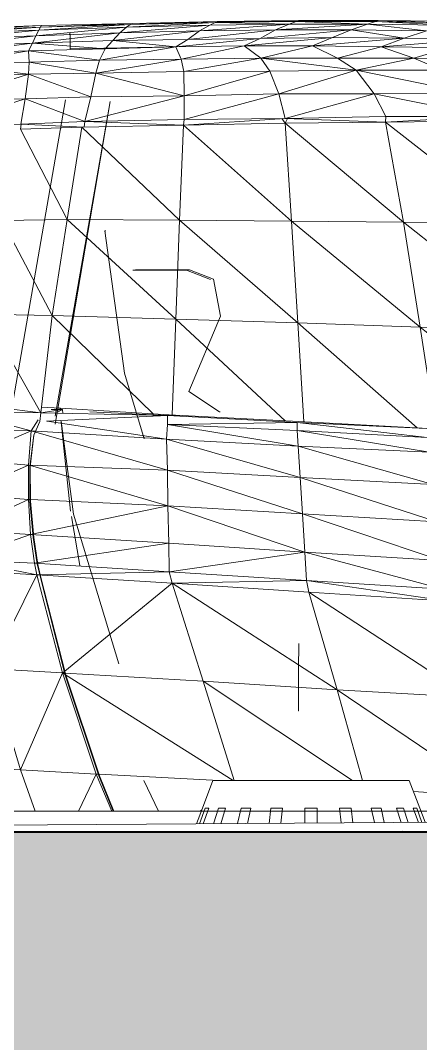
# Model space of a CAD drawing. Header units: inches. Extents: x -4169 to 1631, y -238 to 585.
# Drawn here: x -2021.55 to -2005.27, y -9.46 to 32.22 of the extents above; entities that cross this region are included whole.
import ezdxf

# ---------------------------------------------------------------- set-up
doc = ezdxf.new("R2010")
doc.units = ezdxf.units.IN
doc.header["$MEASUREMENT"] = 0
doc.linetypes.add('Aligning Line 1_8_', pattern=[0.25, 0.125, -0.125])
doc.linetypes.add('Grid Line 1_2_', pattern=[0.875, 0.5, -0.125, 0.125, -0.125])
for name, color, linetype, lineweight in [('0-1', 7, 'Continuous', 5), ('0-3', 8, 'Continuous', 9), ('A-FLOR-LEVL-1', 51, 'Grid Line 1_2_', 9), ('A-GENM', 5, 'Continuous', 9), ('C-TOPO', 7, 'Continuous', 9), ('C-TOPO-1', 250, 'Continuous', 50), ('G-ANNO-SYMB', 111, 'Aligning Line 1_8_', 9), ('G-ANNO-SYMB-2', 147, 'Aligning Line 1_8_', 9), ('M-EQPM', 50, 'Continuous', 9)]:
    doc.layers.add(name, color=color, linetype=linetype, lineweight=lineweight)

# ---------------------------------------------------------------- blocks, each defined once
blk = doc.blocks.new('CTR - 2nd Phase_rvt-1-BUILDING ELEVATION - WEST')
at = {"layer": 'A-FLOR-LEVL-1'}
blk.add_line((-4168.714, 0), (-1814.206, 0), dxfattribs=at)
blk = doc.blocks.new('Land_Rover_Evoque_-_SUV_Car_Vehicle_Automobile_13067 - Land Rover EVOQUE_dwg-1230547-BUILDING ELEVATION - WEST')
at = {"layer": 'A-GENM'}
for p, q in [((-2017.001, 32.101), (-2020.732, 31.945)), ((-2017.001, 32.101), (-2020.707, 32.021)), ((-2013.627, 32.143), (-2017.231, 31.949)), ((-2013.545, 32.181), (-2017.083, 32.063)), ((-2013.627, 32.143), (-2017.083, 32.063)), ((-2017.001, 32.101), (-2017.083, 32.063)), ((-2013.545, 32.181), (-2017.001, 32.101)), ((-2013.627, 32.143), (-2013.851, 32.029)), ((-2010.335, 32.184), (-2013.627, 32.143)), ((-2013.545, 32.181), (-2013.627, 32.143)), ((-2013.627, 32.143), (-2010.617, 32.069)), ((-2010.234, 32.221), (-2013.545, 32.181)), ((-2013.545, 32.181), (-2010.335, 32.184)), ((-2010.335, 32.184), (-2010.617, 32.069)), ((-2010.234, 32.221), (-2010.335, 32.184)), ((-2007.105, 32.187), (-2010.335, 32.184)), ((-2010.335, 32.184), (-2007.426, 32.072)), ((-2006.985, 32.224), (-2010.234, 32.221)), ((-2010.234, 32.221), (-2007.105, 32.187)), ((-2007.105, 32.187), (-2007.426, 32.072)), ((-2006.985, 32.224), (-2007.105, 32.187)), ((-2003.904, 32.112), (-2007.105, 32.187)), ((-2007.105, 32.187), (-2004.269, 32.036)), ((-2006.985, 32.224), (-2003.74, 32.188)), ((-2006.985, 32.224), (-2003.904, 32.112)), ((-2020.812, 31.831), (-2024.414, 31.483)), ((-2020.732, 31.945), (-2024.393, 31.713)), ((-2020.812, 31.831), (-2024.393, 31.713)), ((-2020.707, 32.021), (-2024.39, 31.827)), ((-2020.732, 31.945), (-2024.39, 31.827)), ((-2020.707, 32.021), (-2024.385, 31.864)), ((-2017.502, 31.72), (-2021.069, 31.295)), ((-2017.231, 31.949), (-2020.929, 31.601)), ((-2020.812, 31.831), (-2020.929, 31.601)), ((-2017.502, 31.72), (-2020.929, 31.601)), ((-2017.083, 32.063), (-2020.812, 31.831)), ((-2017.231, 31.949), (-2020.812, 31.831)), ((-2020.732, 31.945), (-2020.812, 31.831)), ((-2017.083, 32.063), (-2020.732, 31.945)), ((-2020.707, 32.021), (-2020.732, 31.945)), ((-2014.267, 31.799), (-2017.795, 31.413)), ((-2017.502, 31.72), (-2017.795, 31.413)), ((-2013.851, 32.029), (-2017.502, 31.72)), ((-2017.231, 31.949), (-2017.502, 31.72)), ((-2014.267, 31.799), (-2017.502, 31.72)), ((-2017.083, 32.063), (-2017.231, 31.949)), ((-2013.851, 32.029), (-2017.231, 31.949)), ((-2011.177, 31.84), (-2014.744, 31.454)), ((-2014.267, 31.799), (-2014.744, 31.454)), ((-2010.617, 32.069), (-2014.267, 31.799)), ((-2013.851, 32.029), (-2014.267, 31.799)), ((-2014.267, 31.799), (-2011.177, 31.84)), ((-2010.617, 32.069), (-2013.851, 32.029)), ((-2008.087, 31.842), (-2011.798, 31.495)), ((-2011.177, 31.84), (-2011.798, 31.495)), ((-2007.426, 32.072), (-2011.177, 31.84)), ((-2010.617, 32.069), (-2011.177, 31.84)), ((-2011.177, 31.84), (-2008.087, 31.842)), ((-2007.426, 32.072), (-2010.617, 32.069)), ((-2008.852, 31.535), (-2008.087, 31.842)), ((-2007.426, 32.072), (-2008.087, 31.842)), ((-2005.926, 31.499), (-2008.087, 31.842)), ((-2005.021, 31.806), (-2008.087, 31.842)), ((-2004.269, 32.036), (-2007.426, 32.072)), ((-2007.426, 32.072), (-2005.021, 31.806)), ((-2005.926, 31.499), (-2005.021, 31.806)), ((-2021.069, 31.295), (-2024.447, 30.871)), ((-2020.929, 31.601), (-2024.438, 31.177)), ((-2024.438, 31.177), (-2021.069, 31.295)), ((-2020.929, 31.601), (-2024.414, 31.483)), ((-2021.069, 31.295), (-2021.231, 30.989)), ((-2020.929, 31.601), (-2021.069, 31.295)), ((-2021.069, 31.295), (-2017.795, 31.413)), ((-2021.069, 31.295), (-2018.111, 31.068)), ((-2019.573, 31.675), (-2019.53, 31.677)), ((-2019.53, 31.677), (-2019.531, 31.063)), ((-2017.795, 31.413), (-2018.111, 31.068)), ((-2014.744, 31.454), (-2017.795, 31.413)), ((-2017.795, 31.413), (-2015.223, 31.147)), ((-2011.798, 31.495), (-2015.223, 31.147)), ((-2014.744, 31.454), (-2015.223, 31.147)), ((-2011.798, 31.495), (-2014.744, 31.454)), ((-2008.852, 31.535), (-2012.441, 31.187)), ((-2011.798, 31.495), (-2012.441, 31.187)), ((-2008.852, 31.535), (-2011.798, 31.495)), ((-2008.852, 31.535), (-2009.659, 31.19)), ((-2005.926, 31.499), (-2009.659, 31.19)), ((-2005.926, 31.499), (-2008.852, 31.535)), ((-2005.926, 31.499), (-2006.871, 31.153)), ((-2006.871, 31.153), (-2002.979, 31.463)), ((-2005.926, 31.499), (-2002.979, 31.463)), ((-2021.231, 30.989), (-2024.455, 30.449)), ((-2021.231, 30.989), (-2024.447, 30.871)), ((-2024.447, 30.871), (-2021.231, 30.989)), ((-2018.111, 31.068), (-2021.231, 30.989)), ((-2021.231, 30.989), (-2018.111, 31.068)), ((-2021.231, 30.989), (-2018.332, 30.607)), ((-2021.231, 30.989), (-2021.201, 30.528)), ((-2019.531, 31.063), (-2015.42, 31.143)), ((-2015.223, 31.147), (-2018.332, 30.607)), ((-2018.111, 31.068), (-2018.332, 30.607)), ((-2015.223, 31.147), (-2018.111, 31.068)), ((-2018.111, 31.068), (-2015.223, 31.147)), ((-2012.441, 31.187), (-2015.223, 31.147)), ((-2015.223, 31.147), (-2012.441, 31.187)), ((-2015.223, 31.147), (-2015.011, 30.648)), ((-2012.441, 31.187), (-2015.011, 30.648)), ((-2009.659, 31.19), (-2012.441, 31.187)), ((-2012.441, 31.187), (-2009.659, 31.19)), ((-2012.441, 31.187), (-2011.766, 30.689)), ((-2009.659, 31.19), (-2011.766, 30.689)), ((-2009.659, 31.19), (-2006.871, 31.153)), ((-2009.659, 31.19), (-2008.648, 30.692)), ((-2009.659, 31.19), (-2006.871, 31.153)), ((-2006.871, 31.153), (-2008.648, 30.692)), ((-2006.871, 31.153), (-2004.089, 31.117)), ((-2006.871, 31.153), (-2005.534, 30.694)), ((-2006.871, 31.153), (-2004.089, 31.117)), ((-2004.089, 31.117), (-2005.534, 30.694)), ((-2021.201, 30.528), (-2024.455, 30.449)), ((-2021.234, 30.029), (-2024.455, 30.449)), ((-2021.234, 30.029), (-2021.201, 30.528)), ((-2018.332, 30.607), (-2021.201, 30.528)), ((-2018.481, 30.07), (-2021.201, 30.528)), ((-2018.481, 30.07), (-2015.011, 30.648)), ((-2018.481, 30.07), (-2018.332, 30.607)), ((-2018.332, 30.607), (-2015.011, 30.648)), ((-2011.766, 30.689), (-2015.011, 30.648)), ((-2014.9, 30.149), (-2015.011, 30.648)), ((-2014.9, 30.149), (-2011.766, 30.689)), ((-2011.766, 30.689), (-2008.648, 30.692)), ((-2007.883, 30.193), (-2011.766, 30.689)), ((-2011.396, 30.152), (-2011.766, 30.689)), ((-2008.648, 30.692), (-2005.534, 30.694)), ((-2007.883, 30.193), (-2008.648, 30.692)), ((-2007.883, 30.193), (-2005.534, 30.694)), ((-2005.534, 30.694), (-2004.388, 30.196)), ((-2005.534, 30.694), (-2002.42, 30.658)), ((-2024.657, 28.951), (-2021.234, 30.029)), ((-2021.234, 30.029), (-2024.489, 29.95)), ((-2021.366, 29.03), (-2021.234, 30.029)), ((-2018.481, 30.07), (-2021.234, 30.029)), ((-2018.689, 29.109), (-2021.234, 30.029)), ((-2018.689, 29.109), (-2018.481, 30.07)), ((-2014.9, 30.149), (-2018.481, 30.07)), ((-2014.888, 29.151), (-2018.481, 30.07)), ((-2011.396, 30.152), (-2014.9, 30.149)), ((-2014.888, 29.151), (-2014.9, 30.149)), ((-2014.888, 29.151), (-2011.396, 30.152)), ((-2007.883, 30.193), (-2011.396, 30.152)), ((-2011.036, 29.23), (-2011.396, 30.152)), ((-2011.036, 29.23), (-2007.883, 30.193)), ((-2007.883, 30.193), (-2004.388, 30.196)), ((-2007.883, 30.193), (-2003.321, 29.275)), ((-2007.883, 30.193), (-2007.147, 29.234)), ((-2014.893, 28.19), (-2011.036, 29.23)), ((-2014.888, 29.151), (-2011.036, 29.23)), ((-2011.036, 29.23), (-2007.147, 29.234)), ((-2011.036, 29.23), (-2010.783, 28.232)), ((-2010.783, 28.232), (-2007.147, 29.234)), ((-2003.321, 29.275), (-2007.147, 29.234)), ((-2002.563, 28.316), (-2007.147, 29.234)), ((-2007.147, 29.234), (-2006.682, 28.312)), ((-2025.001, 27.875), (-2021.366, 29.03)), ((-2024.657, 28.951), (-2021.366, 29.03)), ((-2019.716, 28.992), (-2021.948, 16.199)), ((-2021.366, 29.03), (-2021.536, 27.993)), ((-2021.366, 29.03), (-2018.689, 29.109)), ((-2021.366, 29.03), (-2018.936, 28.11)), ((-2017.906, 28.917), (-2020.143, 15.778)), ((-2017.906, 28.917), (-2020.139, 16.105)), ((-2018.936, 28.11), (-2014.888, 29.151)), ((-2018.936, 28.11), (-2018.689, 29.109)), ((-2018.689, 29.109), (-2014.888, 29.151)), ((-2014.888, 29.151), (-2014.893, 28.19)), ((-2025.001, 27.875), (-2021.536, 27.993)), ((-2021.529, 27.993), (-2021.555, 27.801)), ((-2021.536, 27.993), (-2018.936, 28.11)), ((-2021.536, 27.993), (-2018.983, 27.881)), ((-2014.913, 27.96), (-2019.052, 27.88)), ((-2018.936, 28.11), (-2018.956, 27.88)), ((-2018.936, 28.11), (-2014.893, 28.19)), ((-2018.936, 28.11), (-2014.913, 27.96)), ((-2015.075, 24.08), (-2014.913, 27.96)), ((-2010.783, 28.232), (-2014.913, 27.96)), ((-2014.893, 28.19), (-2014.913, 27.96)), ((-2014.913, 27.96), (-2010.773, 28.04)), ((-2014.913, 27.96), (-2010.773, 28.04)), ((-2010.521, 24.045), (-2014.913, 27.96)), ((-2014.893, 28.19), (-2010.783, 28.232)), ((-2010.912, 28.231), (-2010.773, 28.04)), ((-2010.783, 28.232), (-2006.682, 28.312)), ((-2010.783, 28.232), (-2006.687, 28.082)), ((-2010.773, 28.04), (-2010.68, 28.234)), ((-2006.687, 28.082), (-2010.773, 28.04)), ((-2010.773, 28.04), (-2006.687, 28.082)), ((-2010.521, 24.045), (-2010.773, 28.04)), ((-2005.964, 24.01), (-2010.773, 28.04)), ((-2002.563, 28.316), (-2006.687, 28.082)), ((-2006.682, 28.312), (-2006.687, 28.082)), ((-2002.515, 28.123), (-2006.687, 28.082)), ((-2006.687, 28.082), (-2002.515, 28.123)), ((-2005.964, 24.01), (-2006.687, 28.082)), ((-2001.407, 23.918), (-2006.687, 28.082)), ((-2002.563, 28.316), (-2006.682, 28.312)), ((-2021.555, 27.801), (-2019.052, 27.88)), ((-2019.657, 24.114), (-2021.555, 27.801)), ((-2019.052, 27.88), (-2019.657, 24.114)), ((-2019.657, 24.114), (-2019.052, 27.88)), ((-2015.075, 24.08), (-2019.052, 27.88)), ((-2019.657, 24.114), (-2022.296, 24.074)), ((-2020.263, 20.196), (-2022.296, 24.074)), ((-2019.657, 24.114), (-2020.263, 20.196)), ((-2020.263, 20.196), (-2019.657, 24.114)), ((-2015.075, 24.08), (-2019.657, 24.114)), ((-2019.657, 24.114), (-2015.228, 20.046)), ((-2015.075, 24.08), (-2015.228, 20.046)), ((-2015.075, 24.08), (-2010.521, 24.045)), ((-2015.075, 24.08), (-2010.26, 19.897)), ((-2010.521, 24.045), (-2010.26, 19.897)), ((-2010.521, 24.045), (-2005.282, 19.728)), ((-2010.521, 24.045), (-2005.964, 24.01)), ((-2005.282, 19.728), (-2005.964, 24.01)), ((-2005.964, 24.01), (-2000.301, 19.52)), ((-2005.964, 24.01), (-2001.407, 23.918)), ((-2018.081, 23.654), (-2018.12, 23.651)), ((-2018.12, 23.651), (-2017.317, 17.85)), ((-2014.788, 22.051), (-2016.982, 22.049)), ((-2014.67, 22.059), (-2016.864, 22.057)), ((-2013.816, 21.667), (-2014.788, 22.051)), ((-2013.697, 21.676), (-2014.67, 22.059)), ((-2013.407, 20.178), (-2013.697, 21.676)), ((-2020.727, 16.231), (-2023.017, 20.251)), ((-2020.263, 20.196), (-2023.017, 20.251)), ((-2020.727, 16.231), (-2020.263, 20.196)), ((-2015.228, 20.046), (-2020.263, 20.196)), ((-2020.263, 20.196), (-2016.151, 16.196)), ((-2015.228, 20.046), (-2015.383, 16.149)), ((-2015.228, 20.046), (-2010.26, 19.897)), ((-2015.228, 20.046), (-2010.78, 15.916)), ((-2014.704, 17.103), (-2013.407, 20.178)), ((-2010.26, 19.897), (-2005.282, 19.728)), ((-2010.26, 19.897), (-2010.021, 15.876)), ((-2010.26, 19.897), (-2005.399, 15.624)), ((-2005.282, 19.728), (-2000.301, 19.52)), ((-2005.282, 19.728), (-2004.649, 15.583)), ((-2005.282, 19.728), (-1999.74, 15.391)), ((-2017.317, 17.85), (-2016.523, 15.18)), ((-2013.452, 16.278), (-2014.704, 17.103)), ((-2020.727, 16.231), (-2023.738, 16.294)), ((-2020.727, 16.231), (-2023.682, 16.602)), ((-2020.727, 16.231), (-2019.841, 16.366)), ((-2020.7, 16.464), (-2019.927, 16.432)), ((-2019.841, 16.366), (-2020.303, 16.369)), ((-2020.042, 16.261), (-2019.841, 16.366)), ((-2019.993, 16.428), (-2019.927, 16.432)), ((-2019.927, 16.432), (-2019.919, 16.37)), ((-2019.927, 16.432), (-2015.499, 16.155)), ((-2019.825, 16.213), (-2019.841, 16.366)), ((-2018.733, 16.278), (-2015.564, 16.128)), ((-2013.452, 16.278), (-2013.418, 16.28)), ((-2021.115, 15.509), (-2023.699, 16.179)), ((-2021.115, 15.509), (-2020.831, 15.951)), ((-2021.016, 15.328), (-2020.766, 15.885)), ((-2021.008, 15.327), (-2020.764, 15.885)), ((-2020.766, 15.885), (-2020.727, 16.231)), ((-2020.764, 15.885), (-2020.727, 16.231)), ((-2020.764, 15.885), (-2020.727, 16.231)), ((-2020.727, 16.231), (-2015.564, 16.128)), ((-2020.492, 15.897), (-2015.564, 16.128)), ((-2020.464, 15.896), (-2015.606, 15.167)), ((-2019.849, 15.317), (-2019.895, 15.893)), ((-2019.895, 15.893), (-2019.396, 12.104)), ((-2015.713, 16.142), (-2015.499, 16.155)), ((-2015.564, 16.128), (-2015.573, 15.763)), ((-2010.288, 15.844), (-2015.573, 15.763)), ((-2010.288, 15.844), (-2015.564, 16.128)), ((-2010.223, 15.887), (-2015.499, 16.155)), ((-2015.251, 16.117), (-2015.499, 16.155)), ((-2005.018, 15.599), (-2010.288, 15.844)), ((-2010.288, 15.844), (-2005.002, 15.233)), ((-2010.288, 15.844), (-2010.288, 15.517)), ((-2004.951, 15.6), (-2010.223, 15.887)), ((-2021.115, 15.509), (-2023.863, 14.316)), ((-2021.115, 15.509), (-2023.79, 15.545)), ((-2021.115, 15.509), (-2021.225, 14.107)), ((-2021.115, 15.509), (-2015.573, 13.9)), ((-2021.115, 15.509), (-2015.606, 15.167)), ((-2015.606, 15.167), (-2015.573, 15.763)), ((-2010.288, 15.517), (-2015.573, 15.763)), ((-2010.253, 14.884), (-2015.573, 15.763)), ((-2010.288, 15.517), (-2015.573, 15.763)), ((-2005.002, 15.233), (-2010.288, 15.517)), ((-2004.905, 14.638), (-2010.288, 15.517)), ((-2010.253, 14.884), (-2010.288, 15.517)), ((-2005.002, 15.233), (-2010.288, 15.517)), ((-2021.168, 14.041), (-2021.016, 15.328)), ((-2021.155, 14.039), (-2021.008, 15.327)), ((-2019.516, 12.224), (-2019.849, 15.317)), ((-2010.253, 14.884), (-2015.606, 15.167)), ((-2010.161, 13.597), (-2015.606, 15.167)), ((-2015.573, 13.9), (-2015.606, 15.167)), ((-2004.905, 14.638), (-2010.253, 14.884)), ((-2004.751, 13.313), (-2010.253, 14.884)), ((-2010.253, 14.884), (-2010.161, 13.597)), ((-2021.225, 14.107), (-2023.863, 14.316)), ((-2021.225, 14.107), (-2023.936, 12.914)), ((-2021.221, 12.704), (-2021.225, 14.107)), ((-2021.225, 14.107), (-2015.573, 13.9)), ((-2021.225, 14.107), (-2021.151, 14.085)), ((-2021.167, 12.638), (-2021.168, 14.041)), ((-2021.155, 14.039), (-2021.16, 13.949)), ((-2021.155, 14.039), (-2021.149, 14.093)), ((-2021.155, 14.039), (-2021.149, 14.093)), ((-2021.151, 12.636), (-2021.155, 14.039)), ((-2021.15, 14.085), (-2015.549, 12.44)), ((-2010.161, 13.597), (-2015.573, 13.9)), ((-2010.071, 12.118), (-2015.573, 13.9)), ((-2015.573, 13.9), (-2015.549, 12.44)), ((-2004.751, 13.313), (-2010.161, 13.597)), ((-2010.161, 13.597), (-2004.594, 11.796)), ((-2010.161, 13.597), (-2010.071, 12.118)), ((-2021.221, 12.704), (-2024.009, 11.435)), ((-2021.221, 12.704), (-2023.936, 12.914)), ((-2021.14, 11.283), (-2021.221, 12.704)), ((-2021.221, 12.704), (-2021.164, 12.702)), ((-2021.031, 11.16), (-2021.167, 12.638)), ((-2021.151, 12.701), (-2015.549, 12.44)), ((-2021.011, 11.157), (-2021.151, 12.636)), ((-2021.151, 12.636), (-2021.141, 12.519)), ((-2021.14, 11.283), (-2015.549, 12.44)), ((-2019.396, 12.104), (-2017.547, 6.013)), ((-2010.071, 12.118), (-2015.549, 12.44)), ((-2015.549, 12.44), (-2015.517, 10.923)), ((-2015.549, 12.44), (-2009.972, 10.562)), ((-2004.594, 11.796), (-2010.071, 12.118)), ((-2010.071, 12.118), (-2009.972, 10.562)), ((-2010.071, 12.118), (-2004.44, 10.221)), ((-2019.479, 12.008), (-2019.14, 10.017)), ((-2021.14, 11.283), (-2024.064, 10.263)), ((-2021.14, 11.283), (-2024.009, 11.435)), ((-2020.984, 10.112), (-2021.14, 11.283)), ((-2021.14, 11.283), (-2015.517, 10.923)), ((-2020.876, 10.065), (-2021.031, 11.16)), ((-2020.854, 10.062), (-2021.011, 11.157)), ((-2020.984, 10.112), (-2015.517, 10.923)), ((-2015.517, 10.923), (-2009.972, 10.562)), ((-2015.517, 10.923), (-2015.495, 9.751)), ((-2009.972, 10.562), (-2015.495, 9.751)), ((-2009.972, 10.562), (-2004.44, 10.221)), ((-2009.972, 10.562), (-2004.323, 9.049)), ((-2009.972, 10.562), (-2009.902, 9.41)), ((-2020.89, 9.632), (-2024.064, 10.263)), ((-2020.984, 10.112), (-2024.064, 10.263)), ((-2020.89, 9.632), (-2020.984, 10.112)), ((-2020.984, 10.112), (-2015.495, 9.751)), ((-2020.759, 9.585), (-2020.876, 10.065)), ((-2020.739, 9.582), (-2020.854, 10.062)), ((-2020.89, 9.632), (-2023.989, 9.821)), ((-2020.89, 9.632), (-2022.788, 5.807)), ((-2020.89, 9.632), (-2015.495, 9.751)), ((-2020.89, 9.632), (-2019.843, 5.637)), ((-2020.89, 9.632), (-2015.382, 9.29)), ((-2009.902, 9.41), (-2015.495, 9.751)), ((-2015.382, 9.29), (-2015.495, 9.751)), ((-2019.736, 5.551), (-2020.759, 9.585)), ((-2019.712, 5.548), (-2020.739, 9.582)), ((-2019.753, 5.711), (-2015.382, 9.29)), ((-2009.902, 9.41), (-2015.382, 9.29)), ((-2009.807, 8.929), (-2015.382, 9.29)), ((-2015.382, 9.29), (-2008.665, 4.954)), ((-2015.382, 9.29), (-2014.115, 5.296)), ((-2004.237, 8.569), (-2009.902, 9.41)), ((-2004.323, 9.049), (-2009.902, 9.41)), ((-2009.902, 9.41), (-2009.807, 8.929)), ((-2004.237, 8.569), (-2009.807, 8.929)), ((-2009.807, 8.929), (-2003.235, 4.632)), ((-2009.807, 8.929), (-2008.665, 4.954)), ((-2010.221, 6.84), (-2010.234, 5.786)), ((-2019.843, 5.637), (-2022.788, 5.807)), ((-2022.788, 5.807), (-2021.553, 1.688)), ((-2019.843, 5.637), (-2021.553, 1.688)), ((-2019.843, 5.637), (-2019.764, 5.702)), ((-2019.843, 5.637), (-2018.472, 1.518)), ((-2019.843, 5.637), (-2019.74, 5.631)), ((-2019.843, 5.637), (-2019.715, 5.556)), ((-2018.365, 1.451), (-2019.736, 5.551)), ((-2019.733, 5.631), (-2014.115, 5.296)), ((-2019.714, 5.555), (-2012.896, 1.25)), ((-2018.339, 1.447), (-2019.712, 5.548)), ((-2010.234, 5.786), (-2010.235, 4.096)), ((-2008.665, 4.954), (-2014.115, 5.296)), ((-2014.115, 5.296), (-2012.851, 1.25)), ((-2014.115, 5.296), (-2008.029, 1.25)), ((-2003.235, 4.632), (-2008.665, 4.954)), ((-2008.665, 4.954), (-2007.628, 1.25)), ((-2008.665, 4.954), (-2002.238, 0.599)), ((-2010.218, 4.094), (-2010.235, 4.096)), ((-2025.578, 1.925), (-2021.553, 1.688)), ((-2018.472, 1.518), (-2021.553, 1.688)), ((-2020.955, 0), (-2021.553, 1.688)), ((-2018.472, 1.518), (-2019.193, 0)), ((-2018.472, 1.518), (-2017.837, 0)), ((-2018.472, 1.518), (-2018.362, 1.512)), ((-2017.784, 0), (-2018.365, 1.451)), ((-2018.339, 1.447), (-2018.362, 1.512)), ((-2018.361, 1.512), (-2013.483, 1.249)), ((-2017.756, 0), (-2018.339, 1.447)), ((-2016.531, 1.251), (-2015.931, 0)), ((-2005.554, 0.801), (-2002.238, 0.599)), ((-2014.242, 0), (-2014.176, 0.058))]:
    blk.add_line(p, q, dxfattribs=at)
blk = doc.blocks.new('Land_Rover_Evoque_-_SUV_Car_Vehicle_Automobile_13067 - Land_Rover_Evoque_-_SUV_Car_Vehicle_Automobile_13067-1230553-BUILDING ELEVATION - WEST')
blk.add_blockref('Land_Rover_Evoque_-_SUV_Car_Vehicle_Automobile_13067 - Land Rover EVOQUE_dwg-1230547-BUILDING ELEVATION - WEST', (0, 0))
blk = doc.blocks.new('CTR  - Topography_rvt-1-BUILDING ELEVATION - WEST')
at = {"layer": 'C-TOPO'}
h = blk.add_hatch(dxfattribs=at)
h.set_pattern_fill('FP_6', color=256, style=0, pattern_type=2)
h.set_pattern_definition([(0, (-2936.56, 0), (24, 24), [24, -24]), (0, (-2936.56, 9), (24, 24), [24, -24]), (0, (-2936.56, 18), (24, 24), [24, -24]), (90, (-2933.56, 21), (-24, 24), [24, -24]), (90, (-2924.56, 21), (-24, 24), [24, -24]), (90, (-2915.56, 21), (-24, 24), [24, -24])])
h.paths.add_polyline_path([(-2622.528, -145.852), (-1910.896, -145.852), (-1910.896, -1.03), (-1969.989, -1.075), (-2012.198, -0.842), (-2067.07, -0.88), (-2097.028, -1.511), (-2586.241, -2.919), (-2636.892, -2.93), (-2653.776, -3), (-3639.932, -3), (-3847.118, -22.496), (-3898.724, -18.117), (-3984.986, -4.104), (-3984.986, -145.852), (-2634.339, -145.852)], flags=0)
at = {"layer": 'A-FLOR-LEVL-1'}
blk.add_line((-4168.714, 0), (-1814.206, 0), dxfattribs=at)
at = {"layer": 'C-TOPO'}
for p, q in [((-1938.93, 0), (-2066.388, -0.865)), ((-2052.879, 0), (-2014.198, 0)), ((-2019.758, 0), (-2052.879, 0)), ((-2019.758, 0), (-2014.198, 0)), ((-2009.474, 0), (-2009.974, 0)), ((-2009.974, 0), (-2009.474, 0)), ((-2006.009, -0.84), (-2066.388, -0.865)), ((-1965.308, -1.106), (-2006.009, -0.84))]:
    blk.add_line(p, q, dxfattribs=at)
at = {"layer": 'C-TOPO-1'}
for p, q in [((-2066.387, -0.865), (-2006.009, -0.84)), ((-2006.009, -0.84), (-1965.308, -1.106))]:
    blk.add_line(p, q, dxfattribs=at)
at = {"layer": 'G-ANNO-SYMB-2'}
blk.add_line((-1910.896, 0), (-4072, 0), dxfattribs=at)
at = {"layer": '0-3'}
blk.add_blockref('Land_Rover_Evoque_-_SUV_Car_Vehicle_Automobile_13067 - Land_Rover_Evoque_-_SUV_Car_Vehicle_Automobile_13067-1230553-BUILDING ELEVATION - WEST', (0, 0), dxfattribs=at)
blk = doc.blocks.new('CTR - 1st Phase - Common Walls_rvt-1-BUILDING ELEVATION - WEST')
at = {"layer": 'A-FLOR-LEVL-1'}
blk.add_line((-4168.714, 0), (-1814.206, 0), dxfattribs=at)
at = {"layer": 'G-ANNO-SYMB-2'}
blk.add_line((-1910.896, 0), (-4072, 0), dxfattribs=at)
blk = doc.blocks.new('22142613 - Roof Drains - Type A - 15_ Strainer - 8_ Drain-2082947-BUILDING ELEVATION - WEST')
at = {"layer": 'M-EQPM'}
for p, q in [((-2013.724, 1.25), (-2014.149, 0.132)), ((-2013.724, 1.25), (-2005.724, 1.25)), ((-2005.298, 0.132), (-2005.724, 1.25)), ((-2014.147, 0.132), (-2014.393, -0.512)), ((-2014.263, -0.511), (-2014.029, 0.132)), ((-2014.149, 0.132), (-2014.149, 0.132)), ((-2013.885, 0.132), (-2014.118, -0.51)), ((-2014.029, 0.132), (-2013.885, 0.132)), ((-2013.691, -0.507), (-2013.493, 0.132)), ((-2013.493, 0.132), (-2013.207, 0.132)), ((-2013.207, 0.132), (-2013.403, -0.506)), ((-2012.715, -0.501), (-2012.573, 0.132)), ((-2012.573, 0.132), (-2012.172, 0.132)), ((-2012.172, 0.132), (-2012.314, -0.498)), ((-2011.432, -0.492), (-2011.358, 0.132)), ((-2011.358, 0.132), (-2010.884, 0.132)), ((-2010.884, 0.132), (-2010.957, -0.489)), ((-2009.974, -0.482), (-2009.974, 0.132)), ((-2009.974, 0.132), (-2009.474, 0.132)), ((-2009.474, 0.132), (-2009.473, -0.479)), ((-2008.492, -0.472), (-2008.563, 0.132)), ((-2008.563, 0.132), (-2008.089, 0.132)), ((-2008.089, 0.132), (-2008.018, -0.469)), ((-2007.142, -0.463), (-2007.275, 0.132)), ((-2007.275, 0.132), (-2006.875, 0.132)), ((-2006.875, 0.132), (-2006.741, -0.46)), ((-2006.059, -0.456), (-2006.241, 0.132)), ((-2006.241, 0.132), (-2005.955, 0.132)), ((-2005.955, 0.132), (-2005.773, -0.454)), ((-2005.351, -0.451), (-2005.562, 0.132)), ((-2005.562, 0.132), (-2005.419, 0.132)), ((-2005.419, 0.132), (-2005.207, -0.45)), ((-2005.079, -0.449), (-2005.3, 0.132)), ((-2005.299, 0.132), (-2005.298, 0.132))]:
    blk.add_line(p, q, dxfattribs=at)

msp = doc.modelspace()

# ---------------------------------------------------------------- linework, layer by layer
at = {"layer": 'A-FLOR-LEVL-1'}
msp.add_line((-4167.9645, 0), (-1814.9564, 0), dxfattribs=at)
at = {"layer": 'G-ANNO-SYMB'}
msp.add_line((-1910.8965, 0), (-4072.0005, 0), dxfattribs=at)

# ---------------------------------------------------------------- block references
at = {"layer": '0-1'}
for name in ['CTR - 2nd Phase_rvt-1-BUILDING ELEVATION - WEST', 'CTR - 1st Phase - Common Walls_rvt-1-BUILDING ELEVATION - WEST', 'CTR  - Topography_rvt-1-BUILDING ELEVATION - WEST']:
    msp.add_blockref(name, (0, 0), dxfattribs=at)
at = {"layer": 'M-EQPM'}
msp.add_blockref('22142613 - Roof Drains - Type A - 15_ Strainer - 8_ Drain-2082947-BUILDING ELEVATION - WEST', (0, 0), dxfattribs=at)

doc.saveas('drawing.dxf')
